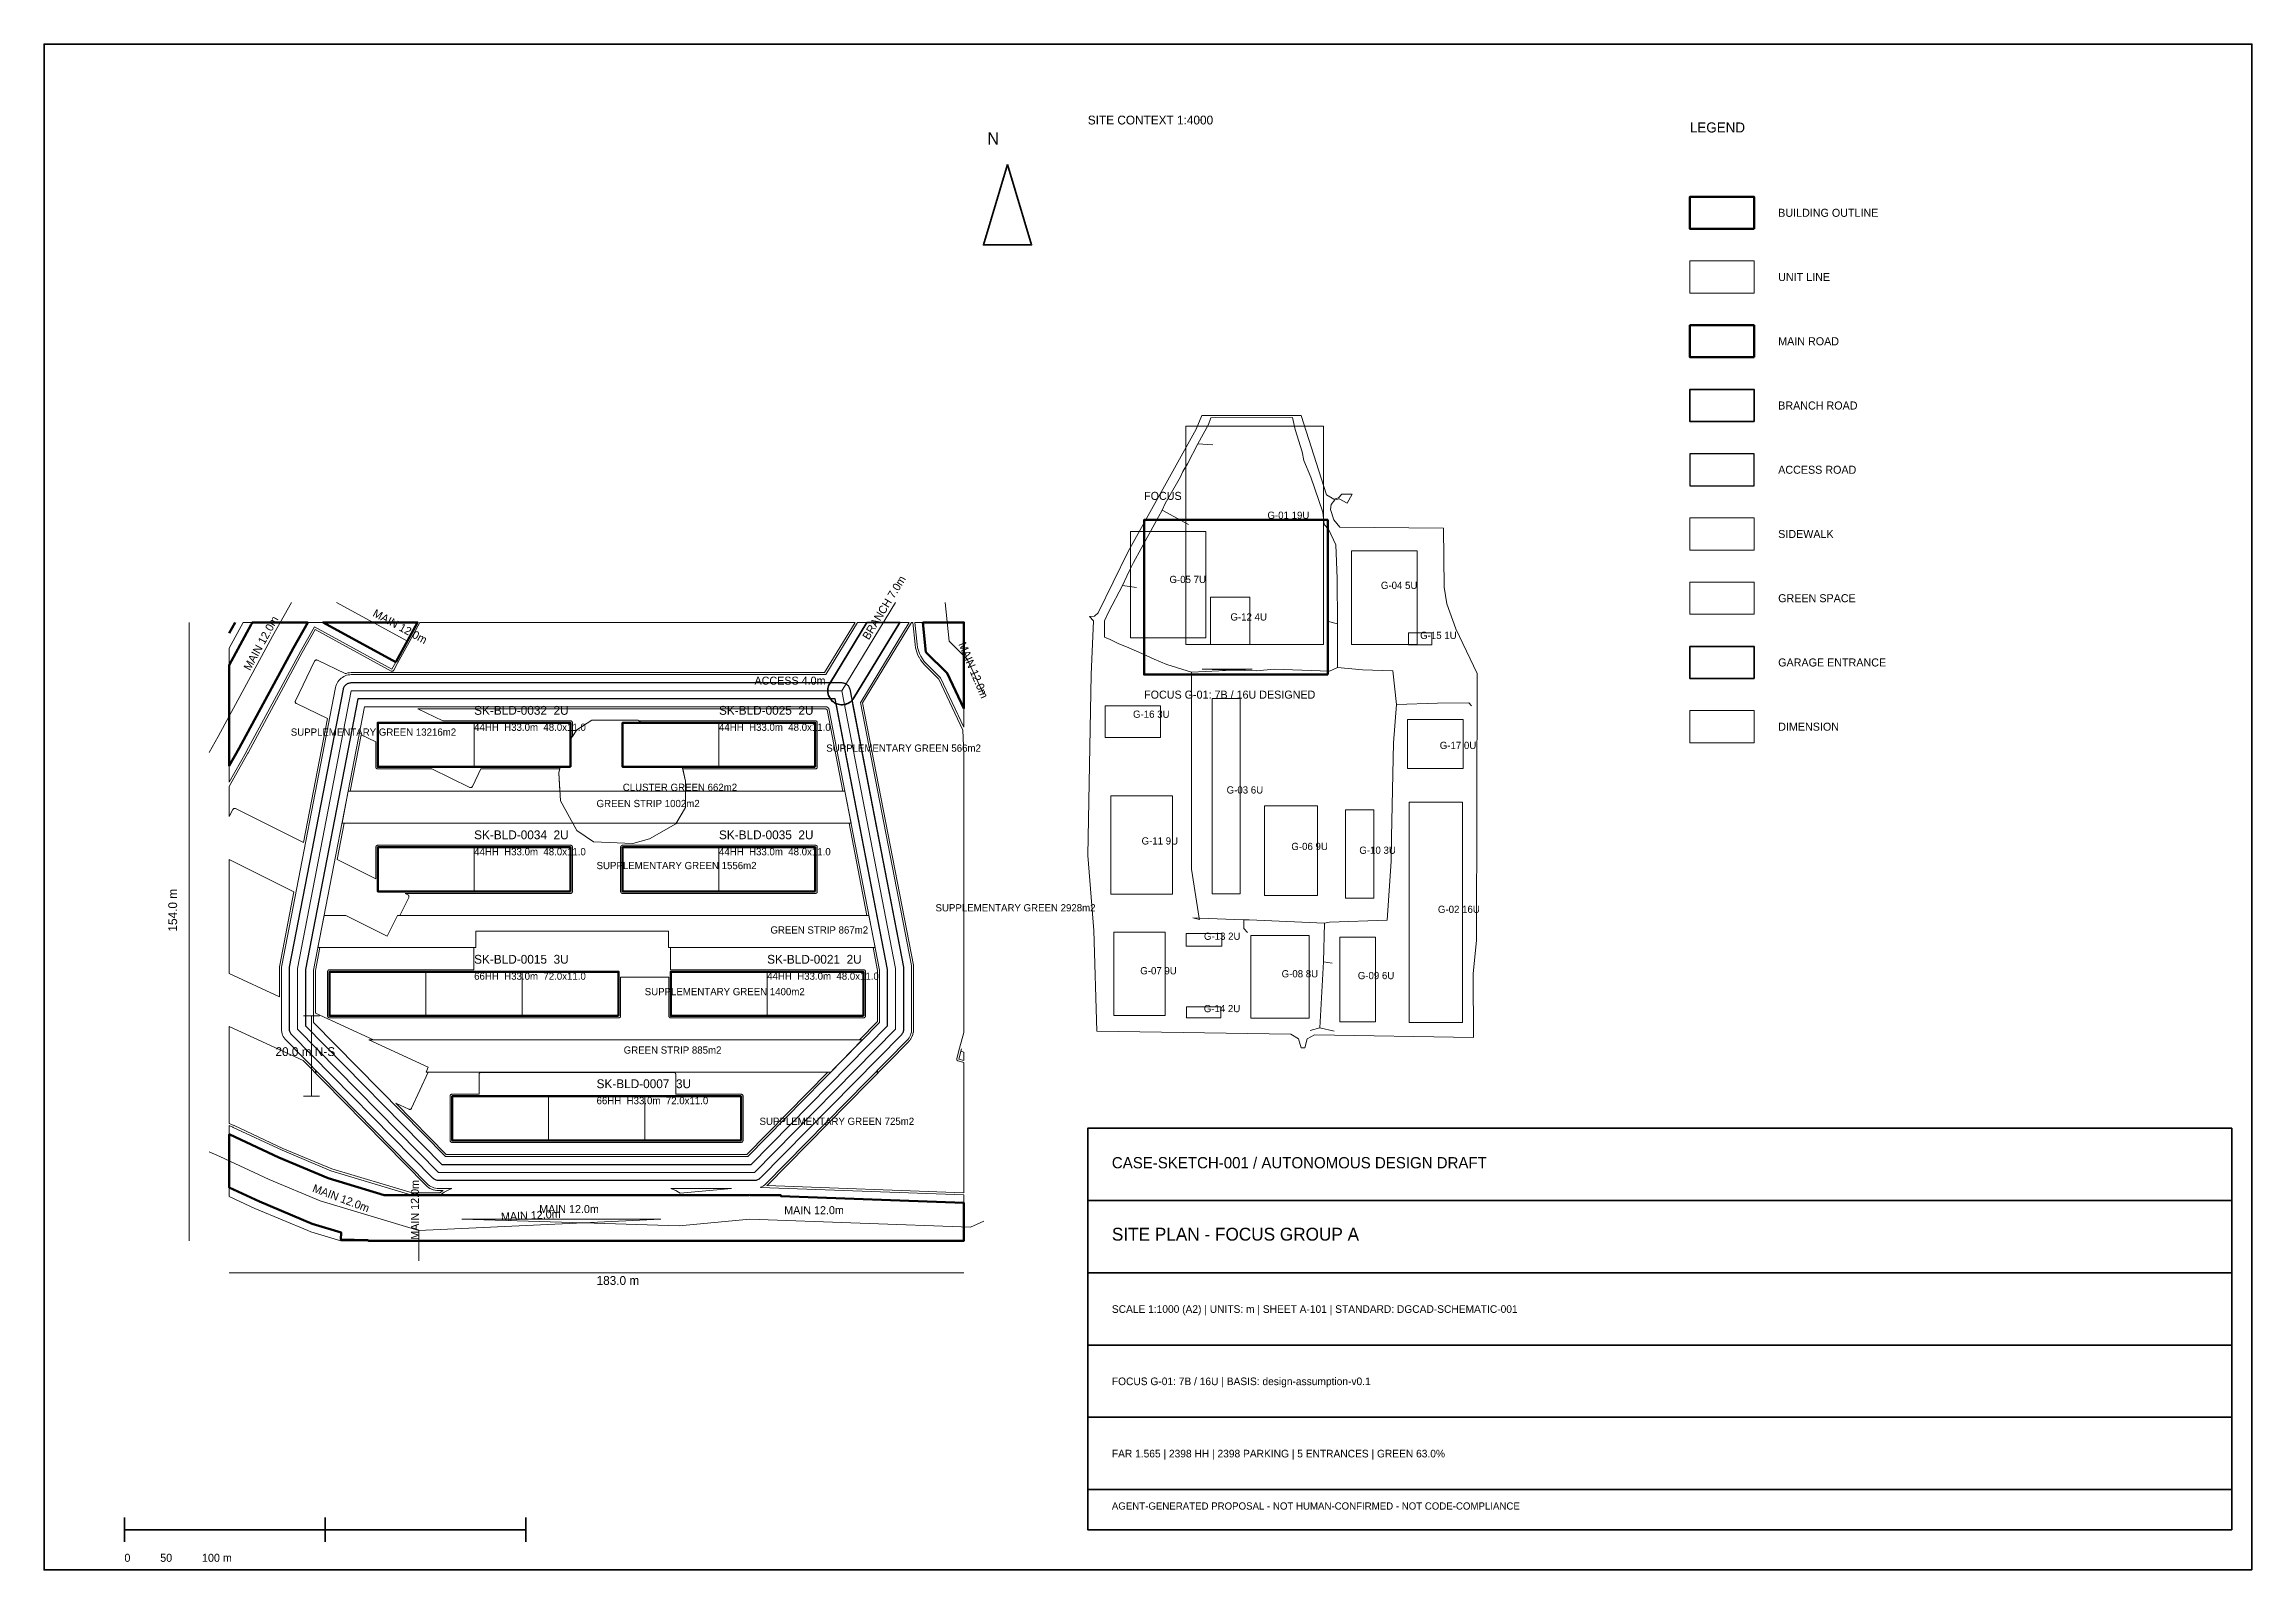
# Model space of a CAD drawing. Header units: metres. Extents: x 10 to 560, y 290 to 670.
import ezdxf

# ---------------------------------------------------------------- set-up
doc = ezdxf.new("R2010")
doc.units = ezdxf.units.M
for name, color, linetype, lineweight in [('A-BUILDING-LABEL', 7, 'CONTINUOUS', 18), ('A-BUILDING-OUTLINE', 7, 'CONTINUOUS', 50), ('A-DIM', 3, 'CONTINUOUS', 18), ('A-ENTRANCE', 6, 'CONTINUOUS', 35), ('A-FRAME', 7, 'CONTINUOUS', 35), ('A-KEYPLAN', 8, 'CONTINUOUS', 18), ('A-LEGEND', 7, 'CONTINUOUS', 18), ('A-NORTH', 7, 'CONTINUOUS', 35), ('A-SCALE', 7, 'CONTINUOUS', 35), ('A-SITE-BOUNDARY', 1, 'CONTINUOUS', 50), ('A-TITLE', 7, 'CONTINUOUS', 35), ('A-UNIT-LINE', 4, 'CONTINUOUS', 18), ('C-ROAD-ACCESS', 4, 'CONTINUOUS', 25), ('C-ROAD-BRANCH', 2, 'CONTINUOUS', 35), ('C-ROAD-CENTER', 8, 'CONTINUOUS', 18), ('C-ROAD-LABEL', 2, 'CONTINUOUS', 18), ('C-ROAD-MAIN', 30, 'CONTINUOUS', 50), ('C-SIDEWALK', 8, 'CONTINUOUS', 18), ('L-GREEN', 94, 'CONTINUOUS', 18), ('L-GREEN-LABEL', 94, 'CONTINUOUS', 18)]:
    doc.layers.add(name, color=color, linetype=linetype, lineweight=lineweight)

msp = doc.modelspace()

# ---------------------------------------------------------------- linework, layer by layer
at = {"layer": 'A-BUILDING-OUTLINE'}
msp.add_lwpolyline([(436, 624), (436, 632), (420, 632), (420, 624), (436, 624)], dxfattribs=at)
for points in [[(141.12, 489.97), (141.12, 500.97), (93.12, 500.97), (93.12, 489.97)], [(202.12, 489.97), (202.12, 500.97), (154.12, 500.97), (154.12, 489.97)], [(141.12, 458.97), (141.12, 469.97), (93.12, 469.97), (93.12, 458.97)], [(202.12, 458.97), (202.12, 469.97), (154.12, 469.97), (154.12, 458.97)], [(153.12, 427.97), (153.12, 438.97), (81.12, 438.97), (81.12, 427.97)], [(214.12, 427.97), (214.12, 438.97), (166.12, 438.97), (166.12, 427.97)], [(183.62, 396.97), (183.62, 407.97), (111.62, 407.97), (111.62, 396.97)]]:
    msp.add_lwpolyline(points, close=True, dxfattribs=at)
at = {"layer": 'A-DIM'}
for points in [[(46.12, 371.97), (46.12, 525.97)], [(436, 496), (436, 504), (420, 504), (420, 496), (436, 496)], [(74.62, 427.97), (78.62, 427.97)], [(76.62, 407.97), (76.62, 427.97)], [(74.62, 407.97), (78.62, 407.97)], [(56.12, 363.97), (239.12, 363.97)]]:
    msp.add_lwpolyline(points, dxfattribs=at)
at = {"layer": 'A-ENTRANCE'}
msp.add_lwpolyline([(436, 512), (436, 520), (420, 520), (420, 512), (436, 512)], dxfattribs=at)
at = {"layer": 'A-FRAME'}
msp.add_lwpolyline([(560, 290), (560, 670), (10, 670), (10, 290), (560, 290)], dxfattribs=at)
at = {"layer": 'A-KEYPLAN'}
for points in [[(298.4, 577.51), (296.97, 574.12), (280.05, 543.67), (272.56, 528.39), (271.64, 527.57), (270.41, 527.47), (271.44, 526.34), (270.82, 513.01), (270, 467.89), (271.54, 449.22), (272.26, 424.2), (320.55, 423.38), (322.5, 422.26), (323.12, 420), (324.04, 420), (324.66, 422.26), (326.5, 423.28), (366.08, 422.56), (365.98, 438.46), (366.8, 446.87), (367.01, 513.21), (361.67, 524.39), (359.42, 530.64), (358.8, 534.75), (358.6, 549.41), (332.76, 549.72), (331.32, 551.56), (330.5, 554.13), (330.6, 555.36), (331.53, 556.48), (332.65, 556.79), (334.6, 555.66), (335.83, 557.92), (333.27, 557.92), (332.45, 557), (331.32, 556.69), (329.47, 557.72), (323.12, 577.51), (298.4, 577.51)], [(328.76, 520.49), (328.76, 574.84), (294.41, 574.84), (294.41, 520.49), (328.76, 520.49)], [(332.24, 525.62), (332.14, 536.9), (331.83, 545.31), (329.99, 549.2), (328.86, 550.33), (328.55, 553.41), (325.58, 562.12), (323.84, 566.33), (323.42, 568.48), (321.68, 574.02), (320.96, 576.99), (300.66, 576.89), (300.05, 575.25), (297.38, 570.43)], [(288.56, 553.92), (289.28, 555.56), (292.46, 561.1), (293.07, 562.23), (293.69, 563.56), (294.82, 565.51), (297.38, 570.43)], [(301.17, 570.23), (297.38, 570.43)], [(278.61, 535.16), (279.74, 537.51), (280.56, 539.26), (281.38, 540.9), (283.33, 544.38), (286.71, 550.64), (288.56, 553.92)], [(295.12, 550.33), (288.56, 553.92)], [(299.43, 522.13), (299.43, 548.59), (280.66, 548.59), (280.66, 522.13), (299.43, 522.13)], [(352.03, 520.49), (352.03, 543.77), (335.73, 543.77), (335.73, 520.49), (352.03, 520.49)], [(278.61, 535.16), (275.23, 528.7), (274.2, 526.34), (274.2, 522.34), (275.54, 521.72), (277.59, 520.7), (280.25, 519.67), (283.43, 518.24), (286.51, 516.8), (289.69, 515.47), (295.84, 513.62)], [(278.61, 535.16), (282.1, 534.64)], [(310.4, 520.49), (310.4, 532.28), (300.56, 532.28), (300.56, 520.49), (310.4, 520.49)], [(332.24, 525.62), (329.99, 526.23)], [(332.24, 514.75), (332.24, 525.62)], [(355.73, 520.39), (355.73, 523.36), (349.88, 523.36), (349.88, 520.39), (355.73, 520.39)], [(306.09, 514.11), (295.84, 513.62)], [(297.74, 452.34), (295.84, 464.5), (295.84, 485.83), (295.84, 513.62)], [(306.09, 514.11), (298.51, 514.34), (310.91, 514.34), (306.09, 514.11)], [(332.24, 514.75), (330.19, 513.83), (316.45, 514.34), (312.04, 513.93), (306.09, 514.11)], [(332.24, 514.75), (338.4, 514.13), (345.98, 513.93), (346.91, 505.52)], [(307.94, 458.35), (307.94, 507.06), (300.97, 507.06), (300.97, 458.35), (307.94, 458.35)], [(288.15, 497.32), (288.15, 505.21), (274.31, 505.21), (274.31, 497.32), (288.15, 497.32)], [(328.96, 451.07), (330.19, 451.28), (344.55, 451.79), (345.57, 466.55), (345.68, 472.6), (346.19, 495.98), (346.91, 505.52)], [(346.91, 505.52), (357.16, 505.83), (364.95, 505.93), (365.57, 505.21)], [(363.52, 489.63), (363.52, 501.83), (349.68, 501.83), (349.68, 489.63), (363.52, 489.63)], [(291.12, 458.25), (291.12, 482.76), (275.74, 482.76), (275.74, 458.25), (291.12, 458.25)], [(327.22, 457.94), (327.22, 480.3), (313.99, 480.3), (313.99, 457.94), (327.22, 457.94)], [(341.27, 457.33), (341.27, 479.27), (334.19, 479.27), (334.19, 457.33), (341.27, 457.33)], [(363.31, 426.36), (363.31, 481.22), (350.09, 481.22), (350.09, 426.36), (363.31, 426.36)], [(297.74, 452.34), (296.15, 452.4), (297.79, 451.99), (297.74, 452.34)], [(308.86, 451.89), (297.74, 452.34)], [(308.86, 451.89), (310.2, 451.89), (328.96, 451.07)], [(309.79, 448.71), (308.86, 449.74), (308.86, 451.89)], [(328.96, 451.07), (328.76, 441.43)], [(289.28, 428.1), (289.28, 448.81), (276.46, 448.81), (276.46, 428.1), (289.28, 428.1)], [(303.43, 445.33), (303.43, 448.51), (294.51, 448.51), (294.51, 445.33), (303.43, 445.33)], [(325.17, 427.38), (325.17, 447.99), (310.61, 447.99), (310.61, 427.38), (325.17, 427.38)], [(341.68, 426.46), (341.68, 447.58), (332.76, 447.58), (332.76, 426.46), (341.68, 426.46)], [(328.76, 441.43), (327.83, 425.02)], [(328.76, 441.43), (330.91, 441.12)], [(303.12, 427.49), (303.12, 430.25), (294.61, 430.25), (294.61, 427.49), (303.12, 427.49)], [(327.83, 425.02), (325.37, 424.31)], [(327.83, 425.02), (331.42, 424.2)]]:
    msp.add_lwpolyline(points, dxfattribs=at)
at = {"layer": 'A-NORTH'}
msp.add_lwpolyline([(250, 640), (244, 620), (256, 620), (250, 640)], dxfattribs=at)
at = {"layer": 'A-SCALE'}
for points in [[(30, 297), (30, 303)], [(80, 297), (80, 303)], [(130, 297), (130, 303)], [(30, 300), (80, 300), (130, 300)]]:
    msp.add_lwpolyline(points, dxfattribs=at)
at = {"layer": 'A-SITE-BOUNDARY'}
for points in [[(329.78, 512.99), (329.78, 551.49), (284.03, 551.49), (284.03, 512.99), (329.78, 512.99)], [(57.59, 525.97), (56.12, 523.33)]]:
    msp.add_lwpolyline(points, dxfattribs=at)
at = {"layer": 'A-TITLE'}
for points in [[(555, 300), (555, 400), (270, 400), (270, 300), (555, 300)], [(270, 382), (555, 382)], [(270, 364), (555, 364)], [(270, 346), (555, 346)], [(270, 328), (555, 328)], [(270, 310), (555, 310)], [(270, 300), (555, 300)]]:
    msp.add_lwpolyline(points, dxfattribs=at)
at = {"layer": 'A-UNIT-LINE'}
for points in [[(436, 608), (436, 616), (420, 616), (420, 608), (436, 608)], [(117.12, 489.97), (117.12, 500.97)], [(178.12, 489.97), (178.12, 500.97)], [(117.12, 458.97), (117.12, 469.97)], [(178.12, 458.97), (178.12, 469.97)], [(105.12, 427.97), (105.12, 438.97)], [(129.12, 427.97), (129.12, 438.97)], [(190.12, 427.97), (190.12, 438.97)], [(135.62, 396.97), (135.62, 407.97)], [(159.62, 396.97), (159.62, 407.97)]]:
    msp.add_lwpolyline(points, dxfattribs=at)
at = {"layer": 'C-ROAD-ACCESS'}
msp.add_lwpolyline([(436, 560), (436, 568), (420, 568), (420, 560), (436, 560)], dxfattribs=at)
for points in [[(108.07, 386.98), (107.87, 387.01), (107.68, 387.06), (107.5, 387.12), (107.32, 387.21), (107.15, 387.31), (106.99, 387.43), (106.84, 387.57), (71.7, 423.29), (71.57, 423.44), (71.45, 423.59), (71.35, 423.76), (71.27, 423.94), (71.21, 424.12), (71.16, 424.31), (71.13, 424.5), (71.12, 424.69), (71.12, 439.74), (71.13, 439.93), (71.16, 440.12), (84.56, 509.35), (84.6, 509.54), (84.67, 509.73), (84.75, 509.9), (84.85, 510.07), (84.97, 510.23), (85.1, 510.38), (85.25, 510.51), (85.41, 510.63), (85.57, 510.73), (85.75, 510.82), (85.94, 510.88), (86.13, 510.93), (86.32, 510.96), (86.52, 510.97), (208.72, 510.97), (208.92, 510.96), (209.11, 510.93), (209.3, 510.88), (209.49, 510.82), (209.67, 510.73), (209.84, 510.63), (209.99, 510.51), (210.14, 510.38), (210.27, 510.23), (210.39, 510.07), (210.49, 509.9), (210.57, 509.73), (210.64, 509.54), (210.68, 509.35), (224.08, 440.12), (224.11, 439.93), (224.12, 439.74), (224.12, 424.69), (224.11, 424.5), (224.08, 424.31), (224.04, 424.12), (223.97, 423.94), (223.89, 423.76), (223.79, 423.59), (223.68, 423.44), (223.55, 423.29), (188.4, 387.57), (188.25, 387.43), (188.09, 387.31), (187.92, 387.21), (187.75, 387.12), (187.56, 387.06), (187.37, 387.01), (187.17, 386.98), (186.97, 386.97), (108.27, 386.97)], [(186.13, 390.97), (220.12, 425.51), (220.12, 439.54), (207.07, 506.97), (88.17, 506.97), (75.12, 439.54), (75.12, 425.51), (109.11, 390.97)]]:
    msp.add_lwpolyline(points, close=True, dxfattribs=at)
at = {"layer": 'C-ROAD-BRANCH'}
msp.add_lwpolyline([(436, 576), (436, 584), (420, 584), (420, 576), (436, 576)], dxfattribs=at)
msp.add_lwpolyline([(211.52, 506.86), (211.3, 506.6), (211.05, 506.36), (210.79, 506.14), (210.5, 505.95), (210.19, 505.79), (209.88, 505.66), (209.55, 505.57), (209.21, 505.5), (208.87, 505.47), (208.52, 505.47), (208.18, 505.51), (207.85, 505.58), (207.52, 505.68), (207.2, 505.82), (206.9, 505.98), (206.62, 506.17), (206.35, 506.39), (206.11, 506.64), (205.89, 506.9), (205.71, 507.19), (205.55, 507.5), (205.42, 507.81), (205.32, 508.14), (205.26, 508.48), (205.22, 508.82), (205.23, 509.17), (205.26, 509.51), (205.33, 509.84), (205.43, 510.17), (205.57, 510.49), (205.73, 510.79), (214.98, 525.97), (223.18, 525.97), (211.71, 507.15)], close=True, dxfattribs=at)
at = {"layer": 'C-ROAD-CENTER'}
for points in [[(51.12, 493.6), (53.32, 497.54), (66.86, 522.56), (71.59, 530.97)], [(100.49, 521.33), (82.87, 530.97)], [(222.13, 530.97), (208.72, 508.97)], [(244.12, 508.01), (239.95, 516.82), (235.44, 521.33), (234.47, 530.97)], [(108.27, 388.97), (73.12, 424.69), (73.12, 439.74), (86.52, 508.97), (208.72, 508.97), (222.12, 439.74), (222.12, 424.69), (186.97, 388.97), (108.27, 388.97)], [(51.12, 394.12), (53.73, 392.95), (66.04, 387.2), (78.75, 381.87), (103.36, 374.49)], [(144.36, 376.44), (103.36, 374.49)], [(103.36, 366.97), (103.36, 374.49)], [(144.36, 376.44), (114.03, 377.36), (163.66, 377.36), (144.36, 376.44)], [(244.12, 376.82), (240.77, 375.31), (185.81, 377.36), (168.17, 375.72), (144.36, 376.44)]]:
    msp.add_lwpolyline(points, dxfattribs=at)
at = {"layer": 'C-ROAD-MAIN'}
msp.add_lwpolyline([(436, 592), (436, 600), (420, 600), (420, 592), (436, 592)], dxfattribs=at)
for points in [[(61.6, 525.46), (61.89, 525.97), (75.66, 525.97), (72.11, 519.66), (58.58, 494.65), (56.12, 490.25), (56.12, 515.32)], [(97.61, 516.06), (79.5, 525.97), (103.03, 525.97)], [(228.94, 525.97), (239.12, 525.97), (239.12, 504.55), (234.97, 513.31), (229.68, 518.6)], [(90.55, 372.07), (83.95, 372.27), (83.97, 374.04), (76.73, 376.21), (63.61, 381.72), (56.12, 385.21), (56.12, 398.45), (56.24, 398.4), (68.47, 392.69), (80.78, 387.53), (94.67, 383.36), (185.53, 383.36), (185.64, 383.37), (185.92, 383.36), (193.52, 383.36), (193.53, 383.07), (239.12, 381.37), (239.12, 371.97), (90.88, 371.97)]]:
    msp.add_lwpolyline(points, close=True, dxfattribs=at)
at = {"layer": 'C-SIDEWALK'}
msp.add_lwpolyline([(436, 544), (436, 552), (420, 552), (420, 544), (436, 544)], dxfattribs=at)
for points in [[(59.61, 525.97), (61.89, 525.97), (61.6, 525.46), (56.12, 515.32), (56.12, 519.53)], [(77.34, 524.87), (73.86, 518.69), (60.36, 493.73), (60.31, 493.64), (56.12, 486.15), (56.12, 490.25), (58.58, 494.65), (72.11, 519.66), (75.66, 525.97), (79.5, 525.97), (97.61, 516.06), (96.65, 514.31)], [(205.84, 510.97), (86.52, 510.97), (86.32, 510.96), (86.13, 510.93), (85.94, 510.88), (85.75, 510.82), (85.57, 510.73), (85.41, 510.63), (85.25, 510.51), (85.1, 510.38), (84.97, 510.23), (84.85, 510.07), (84.75, 509.9), (84.67, 509.73), (84.6, 509.54), (84.56, 509.35), (71.16, 440.12), (71.13, 439.93), (71.12, 439.74), (71.12, 424.69), (71.13, 424.5), (71.16, 424.31), (71.21, 424.12), (71.27, 423.94), (71.35, 423.76), (71.45, 423.59), (71.57, 423.44), (71.7, 423.29), (106.84, 387.57), (106.99, 387.43), (107.15, 387.31), (107.32, 387.21), (107.5, 387.12), (107.68, 387.06), (107.87, 387.01), (108.07, 386.98), (108.27, 386.97), (186.97, 386.97), (187.17, 386.98), (187.37, 387.01), (187.56, 387.06), (187.75, 387.12), (187.92, 387.21), (188.09, 387.31), (188.25, 387.43), (188.4, 387.57), (223.55, 423.29), (223.68, 423.44), (223.79, 423.59), (223.89, 423.76), (223.97, 423.94), (224.04, 424.12), (224.08, 424.31), (224.11, 424.5), (224.12, 424.69), (224.12, 439.74), (224.11, 439.93), (224.08, 440.12), (211.23, 506.53), (211.3, 506.6), (211.52, 506.86), (211.71, 507.15), (223.18, 525.97), (225.52, 525.97), (213.42, 506.11), (213.36, 506.03), (226.05, 440.5), (226.1, 440.12), (226.12, 439.74), (226.12, 424.69), (226.1, 424.31), (226.05, 423.92), (225.95, 423.54), (225.82, 423.18), (225.66, 422.83), (225.46, 422.49), (225.23, 422.18), (224.97, 421.89), (189.82, 386.16), (189.53, 385.89), (189.22, 385.66), (188.88, 385.45), (188.52, 385.28), (188.48, 385.26), (239.12, 383.37), (239.12, 381.37), (193.53, 383.07), (193.52, 383.36), (185.92, 383.36), (185.64, 383.37), (185.53, 383.36), (108.75, 383.36), (108.99, 383.58), (109.62, 384.04), (110.29, 384.43), (110.99, 384.76), (111.58, 384.97), (108.27, 384.97), (107.87, 384.99), (107.48, 385.05), (107.1, 385.14), (106.72, 385.28), (106.37, 385.45), (106.03, 385.66), (105.71, 385.89), (105.42, 386.16), (70.27, 421.89), (70.01, 422.18), (69.78, 422.49), (69.58, 422.83), (69.42, 423.18), (69.29, 423.54), (69.2, 423.92), (69.14, 424.31), (69.12, 424.69), (69.12, 439.74), (69.14, 440.12), (69.19, 440.5), (82.59, 509.73), (82.69, 510.11), (82.82, 510.48), (82.99, 510.84), (83.19, 511.18), (83.42, 511.5), (83.68, 511.79), (83.98, 512.05), (84.29, 512.29), (84.63, 512.49), (84.98, 512.66), (85.36, 512.8), (85.74, 512.89), (86.13, 512.95), (86.52, 512.97), (204.72, 512.97), (212.64, 525.97), (214.98, 525.97)], [(100.49, 521.33), (103.03, 525.97), (103.03, 525.97)], [(229.68, 518.6), (234.97, 513.31), (239.12, 504.55), (239.12, 499.88), (233.31, 512.14), (229.78, 515.67), (229.26, 516.25), (228.79, 516.88), (228.39, 517.55), (228.05, 518.26), (227.79, 519), (227.59, 519.76), (227.48, 520.53), (226.93, 525.97), (228.94, 525.97)], [(220.12, 439.54), (220.12, 425.51), (186.13, 390.97), (109.11, 390.97), (75.12, 425.51), (75.12, 439.54), (88.17, 506.97), (205.85, 506.97), (205.89, 506.9), (206.11, 506.64), (206.35, 506.39), (206.62, 506.17), (206.9, 505.98), (207.2, 505.82), (207.3, 505.77)], [(204.95, 504.97), (89.82, 504.97), (77.12, 439.35), (77.12, 426.33), (109.95, 392.97), (185.3, 392.97), (218.12, 426.33), (218.12, 439.35), (205.51, 504.51), (205.41, 504.58), (205, 504.92)], [(237.85, 417.22), (238.54, 419.77), (238.37, 419.15), (239.12, 418.95), (239.12, 416.87)], [(57.03, 400.24), (57.12, 400.19), (69.28, 394.52), (81.46, 389.41), (101.63, 383.36), (94.67, 383.36), (80.78, 387.53), (68.47, 392.69), (56.24, 398.4), (56.12, 398.45), (56.12, 400.64)], [(76.45, 374.21), (75.66, 374.49), (62.94, 379.83), (62.65, 379.95), (56.12, 383), (56.12, 385.21), (63.61, 381.72), (76.73, 376.21), (83.97, 374.04), (83.95, 372.27), (90.55, 372.07), (90.88, 371.97), (83.92, 371.97)], [(181.25, 384.97), (166.1, 384.97), (166.68, 384.77), (167.38, 384.44), (168.04, 384.05), (168.42, 383.78)]]:
    msp.add_lwpolyline(points, close=True, dxfattribs=at)
at = {"layer": 'L-GREEN'}
msp.add_lwpolyline([(436, 528), (436, 536), (420, 536), (420, 528), (436, 528)], dxfattribs=at)
for points in [[(60.74, 493.39), (60.74, 493.4), (60.8, 493.49), (60.8, 493.49), (74.3, 518.45), (77.53, 524.2), (96.41, 513.87), (96.46, 513.85), (96.5, 513.83), (96.55, 513.82), (96.6, 513.81), (96.65, 513.81), (96.7, 513.81), (96.75, 513.82), (96.79, 513.83), (96.84, 513.85), (96.89, 513.87), (96.93, 513.89), (96.97, 513.92), (97, 513.95), (97.04, 513.99), (97.07, 514.03), (97.09, 514.07), (98.05, 515.82), (98.05, 515.82), (100.93, 521.09), (103.6, 525.97), (212.05, 525.97), (204.44, 513.47), (86.52, 513.47), (86.5, 513.47), (86.1, 513.45), (86.05, 513.44), (85.66, 513.39), (85.62, 513.38), (85.23, 513.28), (85.19, 513.27), (85.02, 513.21), (78.06, 516.57), (78.01, 516.59), (77.96, 516.61), (77.92, 516.62), (77.87, 516.62), (77.82, 516.62), (77.77, 516.62), (77.72, 516.61), (77.67, 516.6), (77.63, 516.58), (77.59, 516.55), (77.54, 516.53), (77.51, 516.5), (77.47, 516.46), (77.44, 516.43), (77.41, 516.38), (77.39, 516.34), (72.6, 506.44), (72.58, 506.39), (72.57, 506.34), (72.56, 506.3), (72.55, 506.25), (72.55, 506.2), (72.56, 506.15), (72.57, 506.1), (72.58, 506.05), (72.6, 506.01), (72.62, 505.97), (72.65, 505.92), (72.68, 505.89), (72.71, 505.85), (72.75, 505.82), (72.79, 505.79), (72.84, 505.77), (80.59, 502.02), (74.61, 471.12), (57.67, 479.59), (57.63, 479.61), (57.58, 479.62), (57.53, 479.63), (57.48, 479.64), (57.43, 479.64), (57.39, 479.63), (57.34, 479.63), (57.29, 479.61), (57.24, 479.59), (57.2, 479.57), (57.16, 479.55), (57.12, 479.52), (57.09, 479.48), (57.05, 479.44), (57.03, 479.4), (57, 479.36), (56.12, 477.6), (56.12, 485.12)], [(225.33, 421.54), (225.35, 421.55), (225.6, 421.84), (225.63, 421.88), (225.86, 422.2), (225.89, 422.24), (226.09, 422.57), (226.11, 422.61), (226.28, 422.97), (226.29, 423.01), (226.42, 423.38), (226.44, 423.42), (226.53, 423.8), (226.54, 423.85), (226.6, 424.23), (226.6, 424.28), (226.62, 424.67), (226.62, 424.69), (226.62, 439.74), (226.62, 439.76), (226.6, 440.14), (226.6, 440.19), (226.54, 440.57), (226.54, 440.59), (213.89, 505.93), (226.11, 525.97), (226.43, 525.97), (226.98, 520.48), (226.98, 520.46), (227.1, 519.68), (227.11, 519.64), (227.3, 518.88), (227.32, 518.83), (227.58, 518.09), (227.6, 518.05), (227.93, 517.34), (227.96, 517.3), (228.36, 516.62), (228.39, 516.58), (228.85, 515.95), (228.89, 515.92), (229.41, 515.34), (229.43, 515.32), (232.9, 511.85), (238.9, 499.17), (239.12, 493.23), (239.12, 423.8), (238.06, 419.9), (238.06, 419.9), (237.36, 417.35), (237.35, 417.3), (237.35, 417.26), (237.35, 417.21), (237.35, 417.16), (237.36, 417.11), (237.37, 417.06), (237.39, 417.02), (237.41, 416.97), (237.44, 416.93), (237.47, 416.89), (237.5, 416.86), (237.54, 416.83), (237.58, 416.8), (237.62, 416.77), (237.67, 416.75), (237.71, 416.74), (239.12, 416.35), (239.12, 383.89), (239.1, 383.88), (190.06, 385.71), (190.16, 385.8), (190.18, 385.81)], [(141.62, 501.02), (141.61, 501.07), (141.6, 501.11), (141.58, 501.16), (141.56, 501.2), (141.54, 501.25), (141.51, 501.29), (141.47, 501.32), (141.44, 501.36), (141.4, 501.38), (141.36, 501.41), (141.31, 501.43), (141.27, 501.45), (141.22, 501.46), (141.17, 501.47), (141.12, 501.47), (109.32, 501.47), (103.11, 504.47), (204.76, 504.47), (205.06, 504.22), (208.98, 483.97), (169.81, 483.97), (169.81, 486.46), (169.1, 489.47), (202.12, 489.47), (202.17, 489.47), (202.22, 489.48), (202.27, 489.49), (202.31, 489.51), (202.36, 489.53), (202.4, 489.55), (202.44, 489.58), (202.47, 489.62), (202.51, 489.65), (202.54, 489.69), (202.56, 489.73), (202.58, 489.78), (202.6, 489.82), (202.61, 489.87), (202.62, 489.92), (202.62, 489.97), (202.62, 500.97), (202.62, 501.02), (202.61, 501.07), (202.6, 501.11), (202.58, 501.16), (202.56, 501.2), (202.54, 501.25), (202.51, 501.29), (202.47, 501.32), (202.44, 501.36), (202.4, 501.38), (202.36, 501.41), (202.31, 501.43), (202.27, 501.45), (202.22, 501.46), (202.17, 501.47), (202.12, 501.47), (158.17, 501.47), (157.92, 501.64), (146.43, 501.64), (142.74, 499.18), (141.62, 497.58), (141.62, 500.97)], [(169.81, 479.9), (167.35, 475.8), (160.79, 472.11), (156.69, 470.88), (146.84, 471.29), (142.74, 474.16), (138.64, 481.54), (138.23, 488.52), (138.59, 489.97), (141.12, 489.97), (141.12, 496.87), (142.74, 499.18), (146.43, 501.64), (157.92, 501.64), (158.92, 500.97), (154.12, 500.97), (154.12, 489.97), (168.98, 489.97), (169.81, 486.46)], [(92.62, 496.21), (92.62, 489.97), (92.62, 489.92), (92.63, 489.87), (92.64, 489.82), (92.66, 489.78), (92.68, 489.73), (92.71, 489.69), (92.73, 489.65), (92.77, 489.62), (92.8, 489.58), (92.84, 489.55), (92.89, 489.53), (92.93, 489.51), (92.98, 489.49), (93.02, 489.48), (93.07, 489.47), (93.12, 489.47), (106.57, 489.47), (116.06, 484.89), (116.1, 484.87), (116.15, 484.85), (116.2, 484.84), (116.24, 484.84), (116.29, 484.84), (116.34, 484.84), (116.39, 484.85), (116.44, 484.87), (116.48, 484.88), (116.53, 484.91), (116.57, 484.93), (116.61, 484.96), (116.64, 485), (116.67, 485.04), (116.7, 485.08), (116.72, 485.12), (118.82, 489.47), (138.47, 489.47), (138.23, 488.52), (138.5, 483.97), (86.27, 483.97), (88.98, 497.97)], [(211.03, 475.97), (84.21, 475.97), (85.76, 483.97), (209.49, 483.97)], [(100.85, 457.49), (100.86, 457.54), (100.87, 457.59), (100.88, 457.64), (100.88, 457.69), (100.88, 457.73), (100.87, 457.78), (100.86, 457.83), (100.84, 457.88), (100.82, 457.92), (100.79, 457.96), (100.76, 458), (100.72, 458.04), (100.69, 458.07), (100.65, 458.1), (100.6, 458.12), (99.91, 458.47), (141.12, 458.47), (141.17, 458.47), (141.22, 458.48), (141.27, 458.49), (141.31, 458.51), (141.36, 458.53), (141.4, 458.55), (141.44, 458.58), (141.47, 458.62), (141.51, 458.65), (141.54, 458.69), (141.56, 458.73), (141.58, 458.78), (141.6, 458.82), (141.61, 458.87), (141.62, 458.92), (141.62, 458.97), (141.62, 469.97), (141.62, 470.02), (141.61, 470.07), (141.6, 470.11), (141.58, 470.16), (141.56, 470.2), (141.54, 470.25), (141.51, 470.29), (141.47, 470.32), (141.44, 470.36), (141.4, 470.38), (141.36, 470.41), (141.31, 470.43), (141.27, 470.45), (141.22, 470.46), (141.17, 470.47), (141.12, 470.47), (93.12, 470.47), (93.07, 470.47), (93.02, 470.46), (92.98, 470.45), (92.93, 470.43), (92.89, 470.41), (92.84, 470.38), (92.8, 470.36), (92.77, 470.32), (92.73, 470.29), (92.71, 470.25), (92.68, 470.2), (92.66, 470.16), (92.64, 470.11), (92.63, 470.07), (92.62, 470.02), (92.62, 469.97), (92.62, 462.11), (82.97, 466.94), (84.72, 475.97), (141.73, 475.97), (142.74, 474.16), (146.84, 471.29), (156.69, 470.88), (160.79, 472.11), (167.35, 475.8), (167.45, 475.97), (210.52, 475.97), (214.98, 452.97), (98.59, 452.97), (100.83, 457.45)], [(154.02, 470.46), (153.98, 470.45), (153.93, 470.43), (153.89, 470.41), (153.84, 470.38), (153.8, 470.36), (153.77, 470.32), (153.73, 470.29), (153.71, 470.25), (153.68, 470.2), (153.66, 470.16), (153.64, 470.11), (153.63, 470.07), (153.62, 470.02), (153.62, 469.97), (153.62, 458.97), (153.62, 458.92), (153.63, 458.87), (153.64, 458.82), (153.66, 458.78), (153.68, 458.73), (153.71, 458.69), (153.73, 458.65), (153.77, 458.62), (153.8, 458.58), (153.84, 458.55), (153.89, 458.53), (153.93, 458.51), (153.98, 458.49), (154.02, 458.48), (154.07, 458.47), (154.12, 458.47), (202.12, 458.47), (202.17, 458.47), (202.22, 458.48), (202.27, 458.49), (202.31, 458.51), (202.36, 458.53), (202.4, 458.55), (202.44, 458.58), (202.47, 458.62), (202.51, 458.65), (202.54, 458.69), (202.56, 458.73), (202.58, 458.78), (202.6, 458.82), (202.61, 458.87), (202.62, 458.92), (202.62, 458.97), (202.62, 469.97), (202.62, 470.02), (202.61, 470.07), (202.6, 470.11), (202.58, 470.16), (202.56, 470.2), (202.54, 470.25), (202.51, 470.29), (202.47, 470.32), (202.44, 470.36), (202.4, 470.38), (202.36, 470.41), (202.31, 470.43), (202.27, 470.45), (202.22, 470.46), (202.17, 470.47), (202.12, 470.47), (154.12, 470.47), (154.07, 470.47)], [(72.24, 458.88), (68.7, 440.59), (68.7, 440.57), (68.64, 440.19), (68.64, 440.14), (68.62, 439.76), (68.62, 439.74), (68.62, 432.75), (56.12, 438.5), (56.12, 466.94)], [(95.46, 447.83), (98.03, 452.97), (215.49, 452.97), (217.03, 444.97), (165.51, 444.97), (165.51, 449.1), (117.51, 449.1), (117.51, 444.97), (78.21, 444.97), (79.76, 452.97), (85.19, 452.97)], [(78.72, 444.97), (117.01, 444.97), (117.01, 439.47), (81.12, 439.47), (81.07, 439.47), (81.02, 439.46), (80.98, 439.45), (80.93, 439.43), (80.89, 439.41), (80.84, 439.38), (80.8, 439.36), (80.77, 439.32), (80.73, 439.29), (80.71, 439.25), (80.68, 439.2), (80.66, 439.16), (80.64, 439.11), (80.63, 439.07), (80.62, 439.02), (80.62, 438.97), (80.62, 427.97), (80.62, 427.92), (80.63, 427.87), (80.64, 427.82), (80.66, 427.78), (80.68, 427.73), (80.71, 427.69), (80.73, 427.65), (80.77, 427.62), (80.8, 427.58), (80.84, 427.55), (80.89, 427.53), (80.93, 427.51), (80.98, 427.49), (81.02, 427.48), (81.07, 427.47), (81.12, 427.47), (153.12, 427.47), (153.17, 427.47), (153.22, 427.48), (153.27, 427.49), (153.31, 427.51), (153.36, 427.53), (153.4, 427.55), (153.44, 427.58), (153.47, 427.62), (153.51, 427.65), (153.54, 427.69), (153.56, 427.73), (153.58, 427.78), (153.6, 427.82), (153.61, 427.87), (153.62, 427.92), (153.62, 427.97), (153.62, 437.6), (165.51, 437.6), (165.56, 437.6), (165.61, 437.61), (165.62, 437.61), (165.62, 427.97), (165.62, 427.92), (165.63, 427.87), (165.64, 427.82), (165.66, 427.78), (165.68, 427.73), (165.71, 427.69), (165.73, 427.65), (165.77, 427.62), (165.8, 427.58), (165.84, 427.55), (165.89, 427.53), (165.93, 427.51), (165.98, 427.49), (166.02, 427.48), (166.07, 427.47), (166.12, 427.47), (214.12, 427.47), (214.17, 427.47), (214.22, 427.48), (214.27, 427.49), (214.31, 427.51), (214.36, 427.53), (214.4, 427.55), (214.44, 427.58), (214.47, 427.62), (214.51, 427.65), (214.54, 427.69), (214.56, 427.73), (214.58, 427.78), (214.6, 427.82), (214.61, 427.87), (214.62, 427.92), (214.62, 427.97), (214.62, 438.97), (214.62, 439.02), (214.61, 439.07), (214.6, 439.11), (214.58, 439.16), (214.56, 439.2), (214.54, 439.25), (214.51, 439.29), (214.47, 439.32), (214.44, 439.36), (214.4, 439.38), (214.36, 439.41), (214.31, 439.43), (214.27, 439.45), (214.22, 439.46), (214.17, 439.47), (214.12, 439.47), (166.12, 439.47), (166.07, 439.47), (166.02, 439.46), (166.01, 439.46), (166.01, 444.97), (216.52, 444.97), (217.62, 439.3), (217.62, 426.54), (213.13, 421.97), (92.08, 421.97), (77.62, 428.62), (77.62, 439.3)], [(74.56, 416.82), (105.06, 385.81), (105.08, 385.8), (105.37, 385.53), (105.41, 385.5), (105.73, 385.26), (105.77, 385.23), (106.11, 385.02), (106.15, 385), (106.51, 384.83), (106.55, 384.81), (106.93, 384.67), (106.97, 384.66), (107.36, 384.56), (107.41, 384.55), (107.8, 384.49), (107.85, 384.49), (108.24, 384.47), (108.27, 384.47), (109.37, 384.47), (109.37, 384.47), (109.33, 384.44), (108.7, 383.98), (108.66, 383.95), (108.56, 383.86), (101.71, 383.86), (81.63, 389.88), (69.48, 394.98), (57.33, 400.65), (57.32, 400.65), (57.23, 400.69), (57.23, 400.69), (56.12, 401.19), (56.12, 425.29)], [(205.96, 413.97), (105.14, 413.97), (105.69, 415.16), (90.89, 421.97), (213.83, 421.97)], [(78.06, 413.97), (77.62, 413.97), (77.62, 414.42)], [(110.15, 393.47), (97.61, 406.22), (100.89, 404.72), (100.93, 404.7), (100.98, 404.68), (101.03, 404.67), (101.08, 404.67), (101.13, 404.67), (101.17, 404.68), (101.22, 404.69), (101.27, 404.7), (101.31, 404.72), (101.36, 404.74), (101.4, 404.77), (101.43, 404.8), (101.47, 404.84), (101.5, 404.88), (101.53, 404.92), (101.55, 404.96), (105.69, 413.97), (205.26, 413.97), (185.09, 393.47)], [(111.57, 408.47), (111.52, 408.46), (111.48, 408.45), (111.43, 408.43), (111.39, 408.41), (111.34, 408.38), (111.3, 408.36), (111.27, 408.32), (111.23, 408.29), (111.21, 408.25), (111.18, 408.2), (111.16, 408.16), (111.14, 408.11), (111.13, 408.07), (111.12, 408.02), (111.12, 407.97), (111.12, 396.97), (111.12, 396.92), (111.13, 396.87), (111.14, 396.82), (111.16, 396.78), (111.18, 396.73), (111.21, 396.69), (111.23, 396.65), (111.27, 396.62), (111.3, 396.58), (111.34, 396.55), (111.39, 396.53), (111.43, 396.51), (111.48, 396.49), (111.52, 396.48), (111.57, 396.47), (111.62, 396.47), (183.62, 396.47), (183.67, 396.47), (183.72, 396.48), (183.77, 396.49), (183.81, 396.51), (183.86, 396.53), (183.9, 396.55), (183.94, 396.58), (183.97, 396.62), (184.01, 396.65), (184.04, 396.69), (184.06, 396.73), (184.08, 396.78), (184.1, 396.82), (184.11, 396.87), (184.12, 396.92), (184.12, 396.97), (184.12, 407.97), (184.12, 408.02), (184.11, 408.07), (184.1, 408.11), (184.08, 408.16), (184.06, 408.2), (184.04, 408.25), (184.01, 408.29), (183.97, 408.32), (183.94, 408.36), (183.9, 408.38), (183.86, 408.41), (183.81, 408.43), (183.77, 408.45), (183.72, 408.46), (183.67, 408.47), (183.62, 408.47), (167.34, 408.47), (167.34, 413.41), (167.34, 413.45), (167.33, 413.5), (167.32, 413.55), (167.3, 413.6), (167.28, 413.64), (167.26, 413.68), (167.23, 413.72), (167.2, 413.76), (167.16, 413.79), (167.12, 413.82), (167.08, 413.85), (167.03, 413.87), (166.99, 413.88), (166.94, 413.9), (166.89, 413.9), (166.84, 413.91), (118.84, 413.91), (118.79, 413.9), (118.75, 413.9), (118.7, 413.88), (118.65, 413.87), (118.61, 413.85), (118.56, 413.82), (118.53, 413.79), (118.49, 413.76), (118.46, 413.72), (118.43, 413.68), (118.4, 413.64), (118.38, 413.6), (118.36, 413.55), (118.35, 413.5), (118.35, 413.45), (118.34, 413.41), (118.34, 408.47), (111.62, 408.47)], [(217.18, 413.97), (217.62, 414.42), (217.62, 413.97)]]:
    msp.add_lwpolyline(points, close=True, dxfattribs=at)

# ---------------------------------------------------------------- texts
at = {"layer": 'A-BUILDING-LABEL'}
for s, height, p in [('44HH  H33.0m  48.0x11.0', 1.8, (117.12, 498.97)), ('SK-BLD-0032  2U', 2.2, (117.12, 502.97)), ('44HH  H33.0m  48.0x11.0', 1.8, (178.12, 498.97)), ('SK-BLD-0025  2U', 2.2, (178.12, 502.97)), ('SK-BLD-0034  2U', 2.2, (117.12, 471.97)), ('SK-BLD-0035  2U', 2.2, (178.12, 471.97)), ('44HH  H33.0m  48.0x11.0', 1.8, (117.12, 467.97)), ('44HH  H33.0m  48.0x11.0', 1.8, (178.12, 467.97)), ('SK-BLD-0015  3U', 2.2, (117.12, 440.97)), ('SK-BLD-0021  2U', 2.2, (190.12, 440.97)), ('66HH  H33.0m  72.0x11.0', 1.8, (117.12, 436.97)), ('44HH  H33.0m  48.0x11.0', 1.8, (190.12, 436.97)), ('66HH  H33.0m  72.0x11.0', 1.8, (147.62, 405.97)), ('SK-BLD-0007  3U', 2.2, (147.62, 409.97))]:
    msp.add_text(s, height=height, dxfattribs=at).set_placement(p)
at = {"layer": 'A-DIM'}
msp.add_text('154.0 m', height=2.2, rotation=90, dxfattribs=at).set_placement((43.12, 448.97))
for s, p in [('20.0 m N-S', (67.62, 417.97)), ('183.0 m', (147.62, 360.97))]:
    msp.add_text(s, height=2.2, dxfattribs=at).set_placement(p)
at = {"layer": 'A-KEYPLAN'}
for s, height, p in [('SITE CONTEXT 1:4000', 2.2, (270, 650)), ('G-01 19U', 1.8, (314.76, 551.77)), ('G-05 7U', 1.8, (290.35, 535.78)), ('G-04 5U', 1.8, (343.02, 534.31)), ('G-12 4U', 1.8, (305.54, 526.44)), ('G-15 1U', 1.8, (352.8, 521.85)), ('FOCUS G-01: 7B / 16U DESIGNED', 2, (284.03, 506.99)), ('G-16 3U', 1.8, (281.27, 502.22)), ('G-17 0U', 1.8, (357.69, 494.45)), ('G-03 6U', 1.8, (304.59, 483.35)), ('G-11 9U', 1.8, (283.4, 470.65)), ('G-06 9U', 1.8, (320.71, 469.28)), ('G-10 3U', 1.8, (337.65, 468.34)), ('G-02 16U', 1.8, (357.23, 453.61)), ('G-13 2U', 1.8, (298.94, 446.92)), ('G-07 9U', 1.8, (283.07, 438.32)), ('G-08 8U', 1.8, (318.29, 437.56)), ('G-09 6U', 1.8, (337.26, 437.12)), ('G-14 2U', 1.8, (298.89, 428.9))]:
    msp.add_text(s, height=height, dxfattribs=at).set_placement(p)
at = {"layer": 'A-LEGEND'}
for s, height, p in [('LEGEND', 2.5, (420, 648)), ('BUILDING OUTLINE', 2, (442, 627)), ('UNIT LINE', 2, (442, 611)), ('MAIN ROAD', 2, (442, 595)), ('BRANCH ROAD', 2, (442, 579)), ('ACCESS ROAD', 2, (442, 563)), ('SIDEWALK', 2, (442, 547)), ('GREEN SPACE', 2, (442, 531)), ('GARAGE ENTRANCE', 2, (442, 515)), ('DIMENSION', 2, (442, 499))]:
    msp.add_text(s, height=height, dxfattribs=at).set_placement(p)
at = {"layer": 'A-NORTH'}
msp.add_text('N', height=3, dxfattribs=at).set_placement((245, 645))
at = {"layer": 'A-SCALE'}
msp.add_text('0          50          100 m', height=2, dxfattribs=at).set_placement((30, 292))
at = {"layer": 'A-SITE-BOUNDARY'}
msp.add_text('FOCUS', height=2, dxfattribs=at).set_placement((284.03, 556.49))
at = {"layer": 'A-TITLE'}
for s, height, p in [('CASE-SKETCH-001 / AUTONOMOUS DESIGN DRAFT', 2.8, (276, 390)), ('SITE PLAN - FOCUS GROUP A', 3.2, (276, 372)), ('SCALE 1:1000 (A2) | UNITS: m | SHEET A-101 | STANDARD: DGCAD-SCHEMATIC-001', 1.9, (276, 354)), ('FOCUS G-01: 7B / 16U | BASIS: design-assumption-v0.1', 1.9, (276, 336)), ('FAR 1.565 | 2398 HH | 2398 PARKING | 5 ENTRANCES | GREEN 63.0%', 1.9, (276, 318)), ('AGENT-GENERATED PROPOSAL - NOT HUMAN-CONFIRMED - NOT CODE-COMPLIANCE', 1.8, (276, 305))]:
    msp.add_text(s, height=height, dxfattribs=at).set_placement(p)
at = {"layer": 'C-ROAD-LABEL'}
for s, rotation, p in [('BRANCH 7.0m', 58.646, (215.42, 521.47)), ('MAIN 12.0m', -28.6731, (91.68, 527.65)), ('MAIN 12.0m', 61.2902, (61.31, 513.81)), ('MAIN 12.0m', -67.2075, (237.71, 520.55)), ('MAIN 12.0m', -20.6005, (76.66, 384.25)), ('MAIN 12.0m', 90, (103.36, 372.23)), ('MAIN 12.0m', 2.7263, (123.86, 376.96)), ('MAIN 12.0m', 0.2158, (194.37, 378.54))]:
    msp.add_text(s, height=2, rotation=rotation, dxfattribs=at).set_placement(p)
for s, p in [('ACCESS 4.0m', (186.97, 510.47)), ('MAIN 12.0m', (133.33, 378.86))]:
    msp.add_text(s, height=2, dxfattribs=at).set_placement(p)
at = {"layer": 'L-GREEN-LABEL'}
for s, p in [('SUPPLEMENTARY GREEN 13216m2', (71.44, 497.76)), ('SUPPLEMENTARY GREEN 566m2', (204.85, 493.77)), ('CLUSTER GREEN 662m2', (154.15, 484)), ('GREEN STRIP 1002m2', (147.62, 479.97)), ('SUPPLEMENTARY GREEN 1556m2', (147.62, 464.52)), ('SUPPLEMENTARY GREEN 2928m2', (232.07, 454)), ('GREEN STRIP 867m2', (190.93, 448.47)), ('SUPPLEMENTARY GREEN 1400m2', (159.62, 433.11)), ('GREEN STRIP 885m2', (154.38, 418.57)), ('SUPPLEMENTARY GREEN 725m2', (188.22, 400.82))]:
    msp.add_text(s, height=1.8, dxfattribs=at).set_placement(p)

doc.saveas('drawing.dxf')
